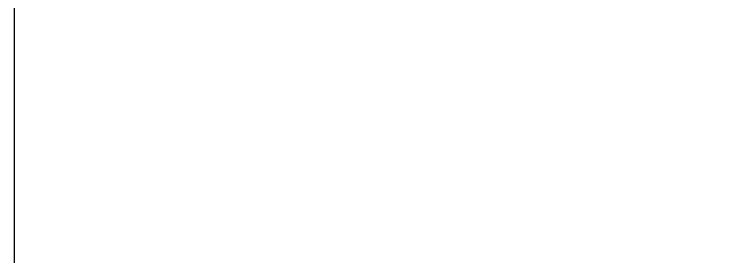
# Model space of a CAD drawing. Header units: feet. Extents: x 74374 to 92081, y 43964 to 65389.
# Drawn here: x 85933 to 86095, y 58492.2 to 58548.2 of the extents above; entities that cross this region are included whole.
import ezdxf

# ---------------------------------------------------------------- set-up
doc = ezdxf.new("R2010")
doc.units = ezdxf.units.FT
doc.header["$MEASUREMENT"] = 0
doc.layers.add('Khung', color=7, linetype='Continuous')

msp = doc.modelspace()

# ---------------------------------------------------------------- linework, layer by layer
at = {"layer": 'Khung', "color": 2}
msp.add_lwpolyline([(85933.00275802444, 59983.40874277589), (85933.00275802444, 58383.40874277589), (88229.00275802444, 58383.40874277589), (88229.00275802444, 59983.40874277589)], close=True, dxfattribs=at)
at = {"layer": 'Khung'}
msp.add_lwpolyline([(85933.00275802444, 58383.40874277589), (87039.00275802444, 58383.40874277589), (87039.00275802444, 59141.40874277589), (85933.00275802444, 59141.40874277589)], close=True, dxfattribs=at)

doc.saveas('drawing.dxf')
